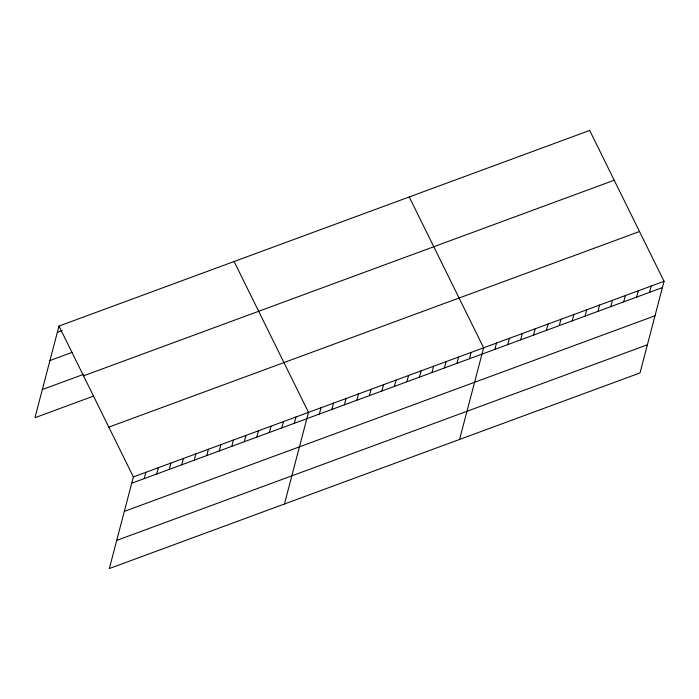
<?xml version="1.0" encoding="UTF-8"?>
<svg xmlns="http://www.w3.org/2000/svg" width="699" height="699" viewBox="0 0 699 699"><rect width="100%" height="100%" fill="white"/><g stroke="black" fill="none" stroke-linecap="round" stroke-linejoin="round"><path stroke-width="1.05" d="M58.987 326.066L133.369 476.919L109.324 568.549L640.013 372.934L664.05 281.304L589.676 130.451L58.987 326.066L34.95 417.696L93.649 396.062M144.221 478.614L145.873 472.306M156.725 474.009L158.385 467.692M169.237 469.396L170.897 463.088M181.749 464.783L183.4 458.474M194.252 460.178L195.912 453.861M206.764 455.565L208.424 449.247M219.276 450.951L220.928 444.643M231.78 446.338L233.44 440.029M244.292 441.733L245.943 435.416M256.804 437.12L258.455 430.811M269.307 432.506L270.967 426.198M281.819 427.902L283.471 421.584M294.331 423.288L295.983 416.971M284.449 503.996L308.495 412.366L234.113 261.513M319.347 414.061L320.998 407.753M331.85 409.457L333.51 403.14M344.362 404.843L346.022 398.535M356.874 400.23L358.526 393.921M369.378 395.625L371.038 389.308M381.89 391.012L383.55 384.703M394.402 386.398L396.053 380.09M406.905 381.785L408.566 375.477M419.417 377.18L421.069 370.863M431.93 372.567L433.581 366.259M444.433 367.954L446.093 361.645M456.945 363.349L458.596 357.032M469.457 358.736L471.109 352.427M459.575 439.444L483.621 347.814L409.238 196.961M494.848 349.378L496.508 343.06M507.736 344.624L509.396 338.307M520.624 339.871L522.284 333.563M533.512 335.118L535.172 328.81M546.4 330.374L548.06 324.056M559.287 325.62L560.947 319.312M572.175 320.867L573.835 314.559M585.063 316.123L586.723 309.806M597.951 311.37L599.611 305.052M610.839 306.616L612.499 300.308M623.726 301.863L625.387 295.555M636.614 297.119L638.274 290.801M649.502 292.365L651.162 286.057M57.335 332.375L62.141 330.601M49.944 360.535L72.076 352.375M42.333 389.544L83.714 374.288M83.531 375.844L614.22 180.228M108.826 427.133L639.506 231.526M133.369 476.919L664.05 281.304M131.709 483.227L662.39 287.612M124.326 511.388L655.007 315.773M116.716 540.397L647.396 344.782"/></g></svg>
